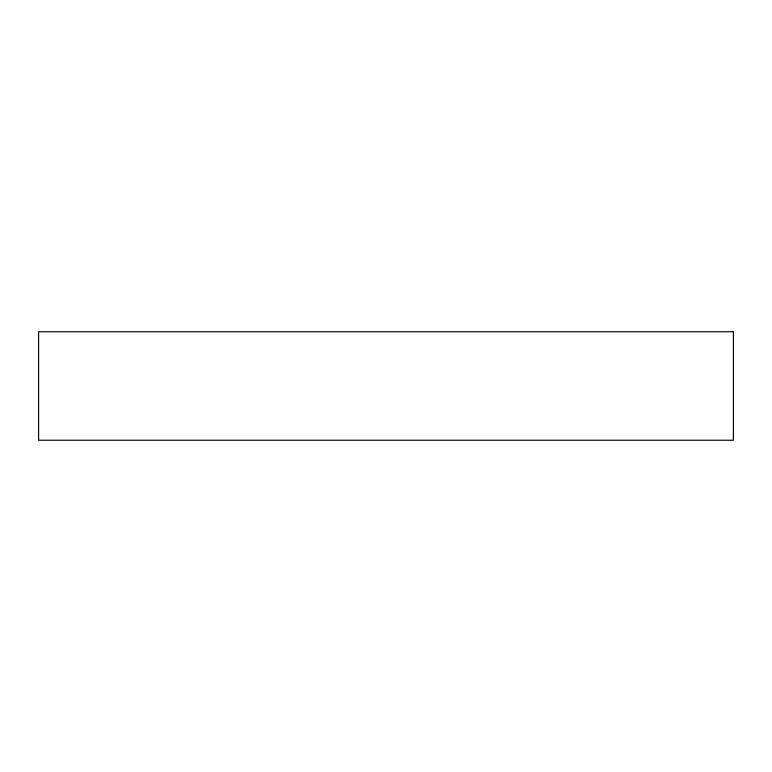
<?xml version="1.0" encoding="UTF-8"?>
<svg xmlns="http://www.w3.org/2000/svg" width="772" height="772" viewBox="0 0 772 772"><rect width="100%" height="100%" fill="white"/><g stroke="black" fill="none" stroke-linecap="round" stroke-linejoin="round"><path stroke-width="1.16" d="M733.4 331.757L38.6 331.757L38.6 440.243L733.4 440.243L733.4 331.757"/></g></svg>
